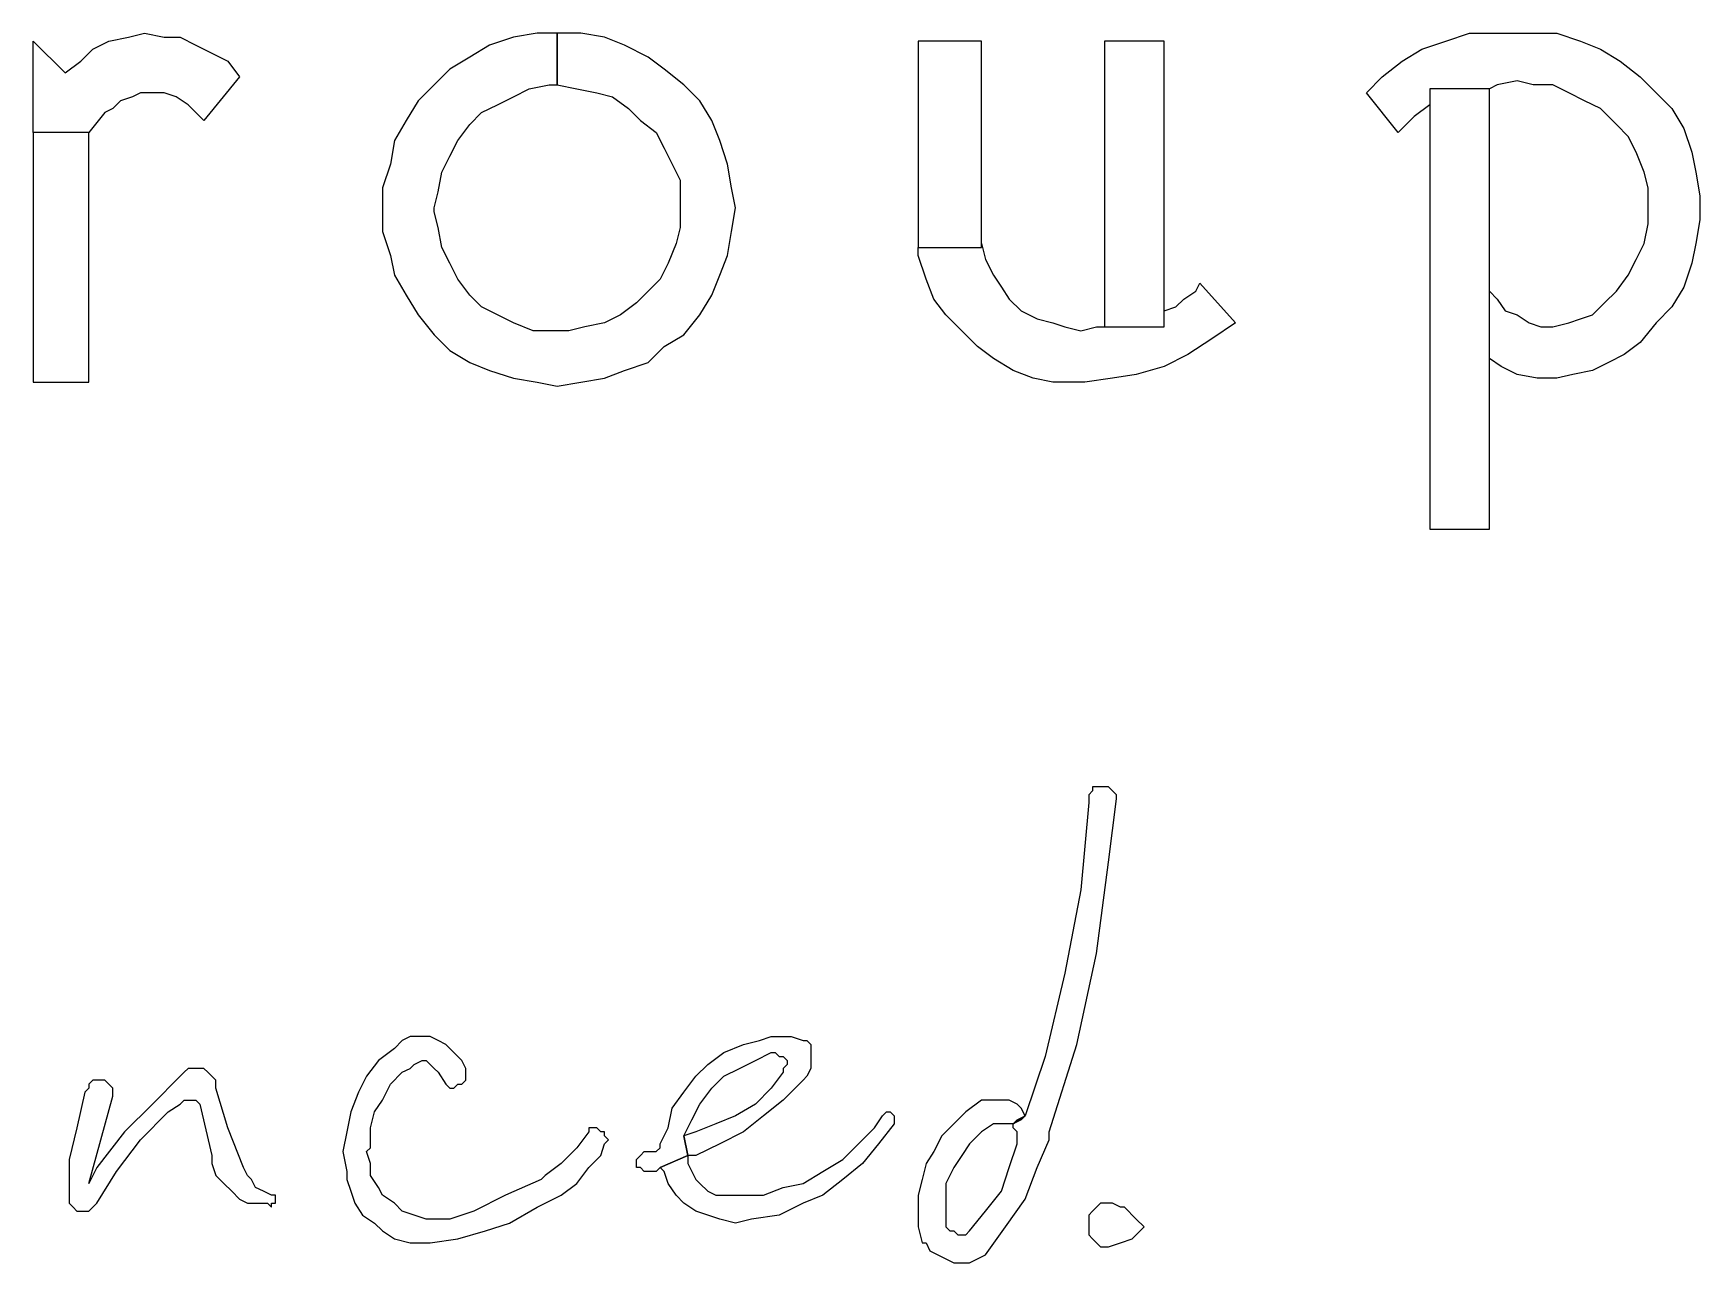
# Model space of a CAD drawing. Header units: metres. Extents: x 13 to 600, y -782 to -15.
# Drawn here: x 222.66 to 247.86, y -85.2 to -66.6 of the extents above; entities that cross this region are included whole.
import ezdxf

# ---------------------------------------------------------------- set-up
doc = ezdxf.new("R2010")
doc.units = ezdxf.units.M

msp = doc.modelspace()

# ---------------------------------------------------------------- linework, layer by layer
for p, q in [((222.66, -68.1), (222.66, -66.72)), ((222.66, -66.72), (223.14, -67.2)), ((223.56, -66.84), (223.8, -66.72)), ((223.8, -66.72), (224.1, -66.66)), ((224.1, -66.66), (224.34, -66.6)), ((224.34, -66.6), (224.64, -66.66)), ((224.64, -66.66), (224.88, -66.66)), ((224.88, -66.66), (225.12, -66.78)), ((229.92, -66.66), (229.56, -66.78)), ((230.28, -66.6), (229.92, -66.66)), ((230.58, -66.6), (230.28, -66.6)), ((230.94, -66.6), (230.58, -66.6)), ((230.58, -66.6), (230.58, -67.38)), ((230.58, -67.38), (230.58, -66.6)), ((231.3, -66.66), (230.94, -66.6)), ((231.6, -66.78), (231.3, -66.66)), ((237, -66.72), (236.04, -66.72)), ((236.04, -66.72), (236.04, -69.84)), ((237, -69.84), (237, -66.72)), ((239.76, -66.72), (238.86, -66.72)), ((238.86, -66.72), (238.86, -71.04)), ((239.76, -71.04), (239.76, -66.72)), ((243.66, -66.84), (244.02, -66.72)), ((244.02, -66.72), (244.38, -66.6)), ((244.38, -66.6), (244.74, -66.6)), ((244.74, -66.6), (245.04, -66.6)), ((245.04, -66.6), (245.4, -66.6)), ((245.4, -66.6), (245.7, -66.6)), ((245.7, -66.6), (246.06, -66.72)), ((246.06, -66.72), (246.36, -66.84)), ((223.14, -67.2), (223.38, -67.02)), ((223.38, -67.02), (223.56, -66.84)), ((225.12, -66.78), (225.36, -66.9)), ((225.36, -66.9), (225.6, -67.02)), ((225.6, -67.02), (225.78, -67.26)), ((229.26, -66.96), (228.96, -67.14)), ((229.56, -66.78), (229.26, -66.96)), ((231.96, -66.96), (231.6, -66.78)), ((232.2, -67.14), (231.96, -66.96)), ((243.06, -67.26), (243.36, -67.02)), ((243.36, -67.02), (243.66, -66.84)), ((246.36, -66.84), (246.66, -67.02)), ((246.66, -67.02), (246.96, -67.26)), ((225.78, -67.26), (225.24, -67.92)), ((228.96, -67.14), (228.72, -67.38)), ((232.5, -67.38), (232.2, -67.14)), ((242.82, -67.5), (243.06, -67.26)), ((246.96, -67.26), (247.2, -67.5)), ((224.28, -67.5), (224.16, -67.56)), ((224.46, -67.5), (224.28, -67.5)), ((224.64, -67.5), (224.46, -67.5)), ((224.82, -67.56), (224.64, -67.5)), ((228.72, -67.38), (228.48, -67.62)), ((229.92, -67.56), (230.16, -67.44)), ((230.16, -67.44), (230.46, -67.38)), ((230.46, -67.38), (230.58, -67.38)), ((230.58, -67.38), (230.88, -67.44)), ((230.88, -67.44), (231.18, -67.5)), ((231.18, -67.5), (231.42, -67.56)), ((232.74, -67.62), (232.5, -67.38)), ((243.3, -68.1), (242.82, -67.5)), ((244.68, -67.44), (243.78, -67.44)), ((243.78, -67.44), (243.78, -74.1)), ((244.68, -67.44), (243.78, -67.44)), ((243.78, -67.44), (243.78, -67.68)), ((244.8, -67.38), (244.68, -67.44)), ((244.68, -74.1), (244.68, -67.44)), ((245.1, -67.32), (244.8, -67.38)), ((245.34, -67.38), (245.1, -67.32)), ((245.64, -67.38), (245.34, -67.38)), ((245.88, -67.5), (245.64, -67.38)), ((246.12, -67.62), (245.88, -67.5)), ((247.2, -67.5), (247.44, -67.74)), ((223.86, -67.74), (223.74, -67.8)), ((223.98, -67.62), (223.86, -67.74)), ((224.16, -67.56), (223.98, -67.62)), ((225, -67.68), (224.82, -67.56)), ((225.12, -67.8), (225, -67.68)), ((228.48, -67.62), (228.3, -67.92)), ((229.44, -67.8), (229.68, -67.68)), ((229.68, -67.68), (229.92, -67.56)), ((231.42, -67.56), (231.66, -67.74)), ((231.66, -67.74), (231.84, -67.92)), ((232.92, -67.92), (232.74, -67.62)), ((243.78, -67.68), (243.54, -67.86)), ((246.36, -67.74), (246.12, -67.62)), ((246.6, -67.98), (246.36, -67.74)), ((247.44, -67.74), (247.62, -68.04)), ((223.74, -67.8), (223.5, -68.1)), ((225.24, -67.92), (225.12, -67.8)), ((228.3, -67.92), (228.12, -68.22)), ((229.08, -68.22), (229.26, -67.98)), ((229.26, -67.98), (229.44, -67.8)), ((231.84, -67.92), (232.08, -68.1)), ((233.04, -68.22), (232.92, -67.92)), ((243.36, -68.04), (243.3, -68.1)), ((243.54, -67.86), (243.36, -68.04)), ((246.78, -68.16), (246.6, -67.98)), ((247.62, -68.04), (247.74, -68.4)), ((223.5, -68.1), (222.66, -68.1)), ((222.66, -68.1), (222.66, -71.88)), ((223.5, -68.1), (222.66, -68.1)), ((223.5, -71.88), (223.5, -68.1)), ((228.12, -68.22), (228.06, -68.58)), ((228.96, -68.46), (229.08, -68.22)), ((232.08, -68.1), (232.2, -68.34)), ((233.16, -68.58), (233.04, -68.22)), ((246.9, -68.4), (246.78, -68.16)), ((228.84, -68.7), (228.96, -68.46)), ((232.2, -68.34), (232.32, -68.58)), ((247.02, -68.7), (246.9, -68.4)), ((247.74, -68.4), (247.8, -68.7)), ((228.06, -68.58), (227.94, -68.94)), ((228.78, -69), (228.84, -68.7)), ((232.32, -68.58), (232.44, -68.82)), ((233.22, -68.94), (233.16, -68.58)), ((247.08, -68.94), (247.02, -68.7)), ((247.8, -68.7), (247.86, -69.06)), ((227.94, -68.94), (227.94, -69.24)), ((228.72, -69.24), (228.78, -69)), ((232.44, -68.82), (232.44, -69.12)), ((233.28, -69.24), (233.22, -68.94)), ((247.08, -69.24), (247.08, -68.94)), ((227.94, -69.24), (227.94, -69.6)), ((228.72, -69.3), (228.72, -69.24)), ((228.78, -69.54), (228.72, -69.3)), ((232.44, -69.12), (232.44, -69.24)), ((232.44, -69.24), (232.44, -69.54)), ((233.22, -69.6), (233.28, -69.24)), ((247.08, -69.48), (247.08, -69.24)), ((247.86, -69.06), (247.86, -69.42)), ((228.84, -69.84), (228.78, -69.54)), ((232.44, -69.54), (232.38, -69.78)), ((247.02, -69.78), (247.08, -69.48)), ((247.86, -69.42), (247.8, -69.78)), ((227.94, -69.6), (228.06, -69.96)), ((232.38, -69.78), (232.26, -70.08)), ((233.16, -69.96), (233.22, -69.6)), ((237, -69.78), (237.06, -70.02)), ((237, -69.84), (237, -69.78)), ((246.9, -70.02), (247.02, -69.78)), ((247.8, -69.78), (247.74, -70.08)), ((228.06, -69.96), (228.12, -70.26)), ((228.96, -70.08), (228.84, -69.84)), ((233.04, -70.26), (233.16, -69.96)), ((236.04, -69.84), (237, -69.84)), ((236.04, -69.96), (236.04, -69.84)), ((236.04, -69.84), (237, -69.84)), ((236.16, -70.32), (236.04, -69.96)), ((237.06, -70.02), (237.18, -70.26)), ((246.78, -70.26), (246.9, -70.02)), ((228.12, -70.26), (228.3, -70.56)), ((229.08, -70.32), (228.96, -70.08)), ((232.26, -70.08), (232.14, -70.32)), ((232.92, -70.56), (233.04, -70.26)), ((237.18, -70.26), (237.3, -70.44)), ((246.6, -70.5), (246.78, -70.26)), ((247.74, -70.08), (247.62, -70.44)), ((229.26, -70.56), (229.08, -70.32)), ((231.96, -70.5), (231.78, -70.68)), ((232.14, -70.32), (231.96, -70.5)), ((236.28, -70.62), (236.16, -70.32)), ((237.3, -70.44), (237.42, -70.62)), ((240.06, -70.62), (240.24, -70.5)), ((240.24, -70.5), (240.3, -70.38)), ((240.3, -70.38), (240.84, -70.98)), ((244.68, -71.52), (244.68, -70.5)), ((244.68, -70.5), (244.8, -70.62)), ((246.42, -70.68), (246.6, -70.5)), ((247.62, -70.44), (247.44, -70.74)), ((228.3, -70.56), (228.48, -70.86)), ((229.44, -70.74), (229.26, -70.56)), ((229.68, -70.86), (229.44, -70.74)), ((231.78, -70.68), (231.54, -70.86)), ((232.74, -70.86), (232.92, -70.56)), ((236.46, -70.86), (236.28, -70.62)), ((237.42, -70.62), (237.6, -70.8)), ((237.6, -70.8), (237.84, -70.92)), ((239.76, -70.8), (239.94, -70.74)), ((239.76, -71.04), (239.76, -70.8)), ((239.94, -70.74), (240.06, -70.62)), ((244.8, -70.62), (244.92, -70.8)), ((244.92, -70.8), (245.1, -70.86)), ((246.24, -70.86), (246.36, -70.74)), ((246.36, -70.74), (246.42, -70.68)), ((247.44, -70.74), (247.2, -70.98)), ((228.48, -70.86), (228.72, -71.16)), ((229.92, -70.98), (229.68, -70.86)), ((230.22, -71.1), (229.92, -70.98)), ((231, -71.04), (230.76, -71.1)), ((231.3, -70.98), (231, -71.04)), ((231.54, -70.86), (231.3, -70.98)), ((232.5, -71.16), (232.74, -70.86)), ((236.7, -71.1), (236.46, -70.86)), ((237.84, -70.92), (238.08, -70.98)), ((238.08, -70.98), (238.26, -71.04)), ((238.26, -71.04), (238.5, -71.1)), ((238.5, -71.1), (238.74, -71.04)), ((238.74, -71.04), (238.86, -71.04)), ((238.86, -71.04), (239.76, -71.04)), ((238.86, -71.04), (239.76, -71.04)), ((240.84, -70.98), (240.48, -71.22)), ((245.1, -70.86), (245.28, -70.98)), ((245.28, -70.98), (245.46, -71.04)), ((245.46, -71.04), (245.64, -71.04)), ((245.64, -71.04), (245.88, -70.98)), ((245.88, -70.98), (246.06, -70.92)), ((246.06, -70.92), (246.24, -70.86)), ((247.2, -70.98), (246.96, -71.28)), ((228.72, -71.16), (228.96, -71.4)), ((230.46, -71.1), (230.22, -71.1)), ((230.76, -71.1), (230.46, -71.1)), ((232.2, -71.34), (232.5, -71.16)), ((236.94, -71.34), (236.7, -71.1)), ((240.48, -71.22), (240.12, -71.46)), ((246.96, -71.28), (246.72, -71.46)), ((228.96, -71.4), (229.26, -71.58)), ((231.96, -71.58), (232.2, -71.34)), ((237.18, -71.52), (236.94, -71.34)), ((237.48, -71.7), (237.18, -71.52)), ((240.12, -71.46), (239.76, -71.64)), ((244.86, -71.64), (244.68, -71.52)), ((246.72, -71.46), (246.48, -71.58)), ((229.26, -71.58), (229.56, -71.7)), ((229.56, -71.7), (229.92, -71.82)), ((231.3, -71.82), (231.6, -71.7)), ((231.6, -71.7), (231.96, -71.58)), ((237.78, -71.82), (237.48, -71.7)), ((239.34, -71.76), (238.98, -71.82)), ((239.76, -71.64), (239.34, -71.76)), ((245.1, -71.76), (244.86, -71.64)), ((245.4, -71.82), (245.1, -71.76)), ((245.94, -71.76), (245.7, -71.82)), ((246.24, -71.7), (245.94, -71.76)), ((246.48, -71.58), (246.24, -71.7)), ((222.66, -71.88), (223.5, -71.88)), ((229.92, -71.82), (230.28, -71.88)), ((230.28, -71.88), (230.58, -71.94)), ((230.58, -71.94), (230.94, -71.88)), ((230.94, -71.88), (231.3, -71.82)), ((238.08, -71.88), (237.78, -71.82)), ((238.44, -71.88), (238.08, -71.88)), ((238.56, -71.88), (238.44, -71.88)), ((238.98, -71.82), (238.56, -71.88)), ((245.7, -71.82), (245.4, -71.82)), ((243.78, -74.1), (244.68, -74.1)), ((238.68, -78.06), (238.62, -78.12)), ((238.74, -78), (238.68, -78)), ((238.68, -78), (238.68, -78.06)), ((238.86, -78), (238.74, -78)), ((238.92, -78), (238.86, -78)), ((238.98, -78.06), (238.92, -78)), ((239.04, -78.12), (238.98, -78.06)), ((238.62, -78.24), (238.5, -79.56)), ((238.62, -78.12), (238.62, -78.18)), ((238.62, -78.18), (238.62, -78.24)), ((238.92, -79.14), (239.04, -78.18)), ((239.04, -78.18), (239.04, -78.12)), ((238.74, -80.52), (238.92, -79.14)), ((238.5, -79.56), (238.26, -80.82)), ((238.44, -81.9), (238.74, -80.52)), ((238.26, -80.82), (237.96, -82.08)), ((228.24, -81.84), (228.12, -81.96)), ((228.36, -81.78), (228.24, -81.84)), ((228.54, -81.78), (228.36, -81.78)), ((228.66, -81.78), (228.54, -81.78)), ((228.78, -81.84), (228.66, -81.78)), ((228.9, -81.9), (228.78, -81.84)), ((233.4, -81.9), (233.64, -81.84)), ((233.64, -81.84), (233.82, -81.78)), ((233.82, -81.78), (234, -81.78)), ((234, -81.78), (234.12, -81.78)), ((234.12, -81.78), (234.3, -81.84)), ((234.3, -81.84), (234.36, -81.84)), ((234.36, -81.84), (234.42, -81.9)), ((227.88, -82.14), (227.7, -82.38)), ((228.12, -81.96), (227.88, -82.14)), ((228.42, -82.2), (228.54, -82.14)), ((228.54, -82.14), (228.6, -82.14)), ((228.6, -82.14), (228.66, -82.2)), ((229.02, -82.02), (228.9, -81.9)), ((229.14, -82.14), (229.02, -82.02)), ((229.2, -82.26), (229.14, -82.14)), ((232.86, -82.2), (233.1, -82.02)), ((233.1, -82.02), (233.4, -81.9)), ((233.34, -82.26), (233.58, -82.14)), ((233.58, -82.14), (233.82, -82.02)), ((233.82, -82.02), (233.88, -82.02)), ((233.88, -82.02), (233.94, -82.08)), ((233.94, -82.08), (234, -82.08)), ((234, -82.08), (234.06, -82.14)), ((234.06, -82.14), (234.06, -82.2)), ((234.42, -81.9), (234.42, -82.02)), ((234.42, -82.02), (234.42, -82.14)), ((234.42, -82.14), (234.42, -82.26)), ((237.96, -82.08), (237.66, -82.98)), ((238.02, -83.22), (238.44, -81.9)), ((224.88, -82.38), (224.46, -82.8)), ((224.94, -82.32), (224.88, -82.38)), ((225, -82.26), (224.94, -82.32)), ((225.06, -82.26), (225, -82.26)), ((225.18, -82.26), (225.06, -82.26)), ((225.24, -82.26), (225.18, -82.26)), ((225.3, -82.32), (225.24, -82.26)), ((225.36, -82.38), (225.3, -82.32)), ((225.42, -82.44), (225.36, -82.38)), ((227.7, -82.38), (227.58, -82.62)), ((228.06, -82.5), (228.24, -82.32)), ((228.24, -82.32), (228.36, -82.26)), ((228.36, -82.26), (228.42, -82.2)), ((228.66, -82.2), (228.72, -82.26)), ((228.72, -82.26), (228.78, -82.32)), ((228.78, -82.32), (228.9, -82.5)), ((229.2, -82.32), (229.2, -82.26)), ((229.2, -82.38), (229.2, -82.32)), ((229.2, -82.44), (229.2, -82.38)), ((232.5, -82.62), (232.68, -82.38)), ((232.68, -82.38), (232.86, -82.2)), ((232.92, -82.56), (233.1, -82.38)), ((233.1, -82.38), (233.34, -82.26)), ((234, -82.32), (233.82, -82.56)), ((234.06, -82.2), (234, -82.26)), ((234, -82.26), (234, -82.32)), ((234.36, -82.38), (234.3, -82.44)), ((234.42, -82.26), (234.36, -82.38)), ((223.44, -82.62), (223.32, -83.16)), ((223.5, -82.56), (223.44, -82.62)), ((223.56, -82.44), (223.5, -82.5)), ((223.5, -82.5), (223.5, -82.56)), ((223.62, -82.44), (223.56, -82.44)), ((223.68, -82.44), (223.62, -82.44)), ((223.74, -82.44), (223.68, -82.44)), ((223.8, -82.5), (223.74, -82.44)), ((223.86, -82.56), (223.8, -82.5)), ((223.86, -82.62), (223.86, -82.56)), ((223.86, -82.68), (223.86, -82.62)), ((225.42, -82.56), (225.42, -82.44)), ((225.6, -83.16), (225.42, -82.56)), ((227.58, -82.62), (227.46, -82.92)), ((227.94, -82.74), (228.06, -82.5)), ((228.9, -82.5), (228.96, -82.56)), ((228.96, -82.56), (229.02, -82.56)), ((229.02, -82.56), (229.08, -82.5)), ((229.08, -82.5), (229.14, -82.5)), ((229.14, -82.5), (229.2, -82.44)), ((232.32, -82.86), (232.5, -82.62)), ((232.74, -82.8), (232.92, -82.56)), ((233.82, -82.56), (233.58, -82.8)), ((234.3, -82.44), (234, -82.74)), ((223.5, -84), (223.86, -82.68)), ((224.46, -82.8), (224.04, -83.22)), ((224.7, -82.92), (224.88, -82.8)), ((224.88, -82.8), (224.94, -82.74)), ((224.94, -82.74), (225, -82.74)), ((225, -82.74), (225.06, -82.74)), ((225.06, -82.74), (225.12, -82.74)), ((225.12, -82.74), (225.18, -82.8)), ((225.18, -82.8), (225.36, -83.58)), ((227.82, -82.92), (227.94, -82.74)), ((232.26, -83.16), (232.32, -82.86)), ((232.62, -83.04), (232.74, -82.8)), ((233.58, -82.8), (233.28, -82.98)), ((234, -82.74), (233.7, -82.98)), ((237, -82.74), (236.76, -82.92)), ((237.06, -82.74), (237, -82.74)), ((237.18, -82.74), (237.06, -82.74)), ((237.3, -82.74), (237.18, -82.74)), ((237.42, -82.74), (237.3, -82.74)), ((237.54, -82.8), (237.42, -82.74)), ((237.6, -82.86), (237.54, -82.8)), ((237.66, -82.98), (237.6, -82.86)), ((223.32, -83.16), (223.2, -83.64)), ((224.28, -83.34), (224.7, -82.92)), ((225.84, -83.76), (225.6, -83.16)), ((227.46, -82.92), (227.4, -83.22)), ((227.76, -83.16), (227.82, -82.92)), ((227.76, -83.46), (227.76, -83.16)), ((231.12, -83.16), (231.06, -83.16)), ((231.06, -83.16), (231.06, -83.22)), ((231.18, -83.16), (231.12, -83.16)), ((231.24, -83.22), (231.18, -83.16)), ((232.14, -83.4), (232.26, -83.16)), ((232.5, -83.28), (232.62, -83.04)), ((232.98, -83.1), (232.68, -83.22)), ((233.28, -82.98), (232.98, -83.1)), ((233.7, -82.98), (233.4, -83.22)), ((235.14, -83.4), (235.38, -83.16)), ((235.38, -83.16), (235.5, -82.98)), ((235.68, -83.1), (235.44, -83.4)), ((235.5, -82.98), (235.56, -82.92)), ((235.56, -82.92), (235.62, -82.92)), ((235.62, -82.92), (235.68, -82.98)), ((235.68, -82.98), (235.68, -83.04)), ((235.68, -83.04), (235.68, -83.1)), ((236.58, -83.1), (236.4, -83.28)), ((236.76, -82.92), (236.58, -83.1)), ((237.18, -83.1), (237, -83.22)), ((237.24, -83.1), (237.18, -83.1)), ((237.3, -83.1), (237.24, -83.1)), ((237.36, -83.1), (237.3, -83.1)), ((237.48, -83.1), (237.36, -83.1)), ((237.48, -83.1), (237.66, -82.98)), ((237.66, -82.98), (237.48, -83.1)), ((237.6, -83.04), (237.48, -83.1)), ((237.48, -83.1), (237.54, -83.04)), ((237.48, -83.16), (237.48, -83.1)), ((237.54, -83.22), (237.48, -83.16)), ((237.54, -83.04), (237.66, -82.98)), ((237.66, -82.98), (237.6, -83.04)), ((224.04, -83.22), (223.62, -83.76)), ((223.92, -83.82), (224.28, -83.34)), ((227.4, -83.22), (227.34, -83.52)), ((231.06, -83.22), (230.88, -83.46)), ((231.3, -83.22), (231.24, -83.22)), ((231.24, -83.58), (231.3, -83.4)), ((231.3, -83.28), (231.3, -83.22)), ((231.36, -83.34), (231.3, -83.28)), ((231.3, -83.4), (231.36, -83.34)), ((232.14, -83.46), (232.14, -83.4)), ((232.68, -83.22), (232.5, -83.28)), ((232.56, -83.58), (232.5, -83.28)), ((232.5, -83.28), (232.56, -83.58)), ((233.04, -83.4), (232.68, -83.58)), ((233.4, -83.22), (233.04, -83.4)), ((234.9, -83.64), (235.14, -83.4)), ((235.44, -83.4), (235.2, -83.7)), ((236.4, -83.28), (236.28, -83.52)), ((236.82, -83.4), (236.7, -83.58)), ((237, -83.22), (236.82, -83.4)), ((237.42, -83.76), (237.54, -83.4)), ((237.54, -83.28), (237.54, -83.22)), ((237.54, -83.4), (237.54, -83.28)), ((237.84, -83.76), (238.02, -83.34)), ((238.02, -83.34), (238.02, -83.22)), ((223.2, -83.64), (223.2, -84.18)), ((225.36, -83.58), (225.36, -83.7)), ((227.34, -83.52), (227.4, -83.82)), ((227.7, -83.52), (227.76, -83.46)), ((227.76, -83.7), (227.7, -83.52)), ((230.88, -83.46), (230.64, -83.7)), ((231.06, -83.76), (231.24, -83.58)), ((231.78, -83.64), (231.84, -83.58)), ((231.78, -83.7), (231.78, -83.64)), ((231.84, -83.58), (231.9, -83.52)), ((231.9, -83.52), (232.02, -83.52)), ((232.02, -83.52), (232.08, -83.52)), ((232.08, -83.52), (232.14, -83.46)), ((232.14, -83.76), (232.56, -83.58)), ((232.56, -83.58), (232.14, -83.76)), ((232.68, -83.58), (232.56, -83.58)), ((232.56, -83.58), (232.56, -83.7)), ((234.6, -83.82), (234.9, -83.64)), ((236.28, -83.52), (236.16, -83.7)), ((236.7, -83.58), (236.58, -83.76)), ((223.62, -83.76), (223.5, -84)), ((223.62, -84.3), (223.92, -83.82)), ((225.36, -83.7), (225.42, -83.88)), ((225.42, -83.88), (225.54, -84)), ((225.9, -83.88), (225.84, -83.76)), ((225.96, -83.94), (225.9, -83.88)), ((227.4, -83.82), (227.4, -83.94)), ((227.76, -83.88), (227.76, -83.7)), ((227.88, -84.06), (227.76, -83.88)), ((230.4, -83.88), (230.34, -83.94)), ((230.64, -83.7), (230.4, -83.88)), ((230.88, -84), (231.06, -83.76)), ((231.78, -83.76), (231.78, -83.7)), ((231.84, -83.76), (231.78, -83.76)), ((231.9, -83.82), (231.84, -83.76)), ((232.02, -83.82), (231.9, -83.82)), ((232.08, -83.82), (232.02, -83.82)), ((232.14, -83.76), (232.08, -83.82)), ((232.2, -83.82), (232.14, -83.76)), ((232.26, -84), (232.2, -83.82)), ((232.56, -83.7), (232.62, -83.82)), ((232.62, -83.82), (232.68, -83.94)), ((234.3, -84), (234.6, -83.82)), ((235.2, -83.7), (234.9, -83.94)), ((236.16, -83.7), (236.1, -83.94)), ((236.58, -83.76), (236.46, -84)), ((237.3, -84.12), (237.42, -83.76)), ((237.66, -84.24), (237.84, -83.76)), ((225.54, -84), (225.66, -84.12)), ((225.66, -84.12), (225.78, -84.24)), ((226.02, -84.06), (225.96, -83.94)), ((226.14, -84.12), (226.02, -84.06)), ((226.26, -84.18), (226.14, -84.12)), ((227.4, -83.94), (227.46, -84.12)), ((227.46, -84.12), (227.52, -84.3)), ((227.94, -84.18), (227.88, -84.06)), ((230.34, -83.94), (229.8, -84.18)), ((230.64, -84.18), (230.88, -84)), ((232.38, -84.18), (232.26, -84)), ((232.68, -83.94), (232.74, -84)), ((232.74, -84), (232.86, -84.12)), ((232.86, -84.12), (232.98, -84.18)), ((233.7, -84.18), (234, -84.06)), ((234, -84.06), (234.3, -84)), ((234.9, -83.94), (234.6, -84.18)), ((236.1, -83.94), (236.04, -84.18)), ((236.46, -84), (236.46, -84.24)), ((237.06, -84.42), (237.3, -84.12)), ((223.2, -84.18), (223.2, -84.24)), ((223.2, -84.24), (223.2, -84.3)), ((223.2, -84.3), (223.26, -84.36)), ((223.26, -84.36), (223.32, -84.42)), ((223.32, -84.42), (223.38, -84.42)), ((223.38, -84.42), (223.5, -84.42)), ((223.5, -84.42), (223.56, -84.36)), ((223.56, -84.36), (223.62, -84.3)), ((225.78, -84.24), (225.9, -84.3)), ((225.9, -84.3), (226.08, -84.3)), ((226.08, -84.3), (226.2, -84.3)), ((226.2, -84.3), (226.26, -84.36)), ((226.32, -84.18), (226.26, -84.18)), ((226.26, -84.36), (226.26, -84.3)), ((226.26, -84.3), (226.32, -84.3)), ((226.32, -84.24), (226.32, -84.18)), ((226.32, -84.3), (226.32, -84.24)), ((227.52, -84.3), (227.64, -84.48)), ((228.12, -84.3), (227.94, -84.18)), ((228.24, -84.42), (228.12, -84.3)), ((228.42, -84.48), (228.24, -84.42)), ((229.32, -84.42), (228.96, -84.54)), ((229.8, -84.18), (229.32, -84.42)), ((229.86, -84.6), (230.28, -84.36)), ((230.28, -84.36), (230.4, -84.3)), ((230.4, -84.3), (230.64, -84.18)), ((232.5, -84.3), (232.38, -84.18)), ((232.68, -84.42), (232.5, -84.3)), ((232.86, -84.48), (232.68, -84.42)), ((232.98, -84.18), (233.34, -84.18)), ((233.34, -84.18), (233.7, -84.18)), ((234.3, -84.3), (233.94, -84.48)), ((234.6, -84.18), (234.3, -84.3)), ((236.04, -84.18), (236.04, -84.42)), ((236.04, -84.42), (236.04, -84.66)), ((236.46, -84.24), (236.46, -84.48)), ((236.82, -84.72), (237.06, -84.42)), ((237.36, -84.66), (237.66, -84.24)), ((238.68, -84.42), (238.62, -84.48)), ((238.74, -84.36), (238.68, -84.42)), ((238.8, -84.3), (238.74, -84.36)), ((238.92, -84.3), (238.8, -84.3)), ((238.98, -84.3), (238.92, -84.3)), ((239.1, -84.36), (238.98, -84.3)), ((239.16, -84.36), (239.1, -84.36)), ((239.34, -84.54), (239.16, -84.36)), ((227.64, -84.48), (227.82, -84.6)), ((227.82, -84.6), (227.94, -84.72)), ((228.6, -84.54), (228.42, -84.48)), ((228.78, -84.54), (228.6, -84.54)), ((228.96, -84.54), (228.78, -84.54)), ((229.5, -84.72), (229.86, -84.6)), ((233.04, -84.54), (232.86, -84.48)), ((233.28, -84.6), (233.04, -84.54)), ((233.52, -84.54), (233.28, -84.6)), ((233.94, -84.48), (233.52, -84.54)), ((236.04, -84.66), (236.1, -84.9)), ((236.46, -84.48), (236.46, -84.54)), ((236.46, -84.54), (236.46, -84.66)), ((236.46, -84.66), (236.52, -84.72)), ((237.06, -85.08), (237.36, -84.66)), ((238.62, -84.48), (238.62, -84.6)), ((238.62, -84.6), (238.62, -84.66)), ((238.62, -84.66), (238.62, -84.78)), ((239.46, -84.66), (239.34, -84.54)), ((239.4, -84.72), (239.46, -84.66)), ((227.94, -84.72), (228.12, -84.84)), ((228.12, -84.84), (228.36, -84.9)), ((228.36, -84.9), (228.54, -84.9)), ((228.54, -84.9), (228.66, -84.9)), ((228.66, -84.9), (229.08, -84.84)), ((229.08, -84.84), (229.5, -84.72)), ((236.1, -84.9), (236.16, -84.9)), ((236.16, -84.9), (236.22, -85.02)), ((236.52, -84.72), (236.58, -84.72)), ((236.58, -84.72), (236.64, -84.78)), ((236.64, -84.78), (236.7, -84.78)), ((236.7, -84.78), (236.76, -84.78)), ((236.76, -84.78), (236.82, -84.72)), ((238.62, -84.78), (238.68, -84.84)), ((238.68, -84.84), (238.74, -84.9)), ((238.74, -84.9), (238.8, -84.96)), ((238.92, -84.96), (239.1, -84.9)), ((239.1, -84.9), (239.28, -84.84)), ((239.28, -84.84), (239.4, -84.72)), ((236.22, -85.02), (236.34, -85.08)), ((236.34, -85.08), (236.46, -85.14)), ((236.46, -85.14), (236.58, -85.2)), ((236.82, -85.2), (236.94, -85.14)), ((236.94, -85.14), (237.06, -85.08)), ((238.8, -84.96), (238.92, -84.96)), ((236.58, -85.2), (236.7, -85.2)), ((236.7, -85.2), (236.82, -85.2))]:
    msp.add_line(p, q)

doc.saveas('drawing.dxf')
